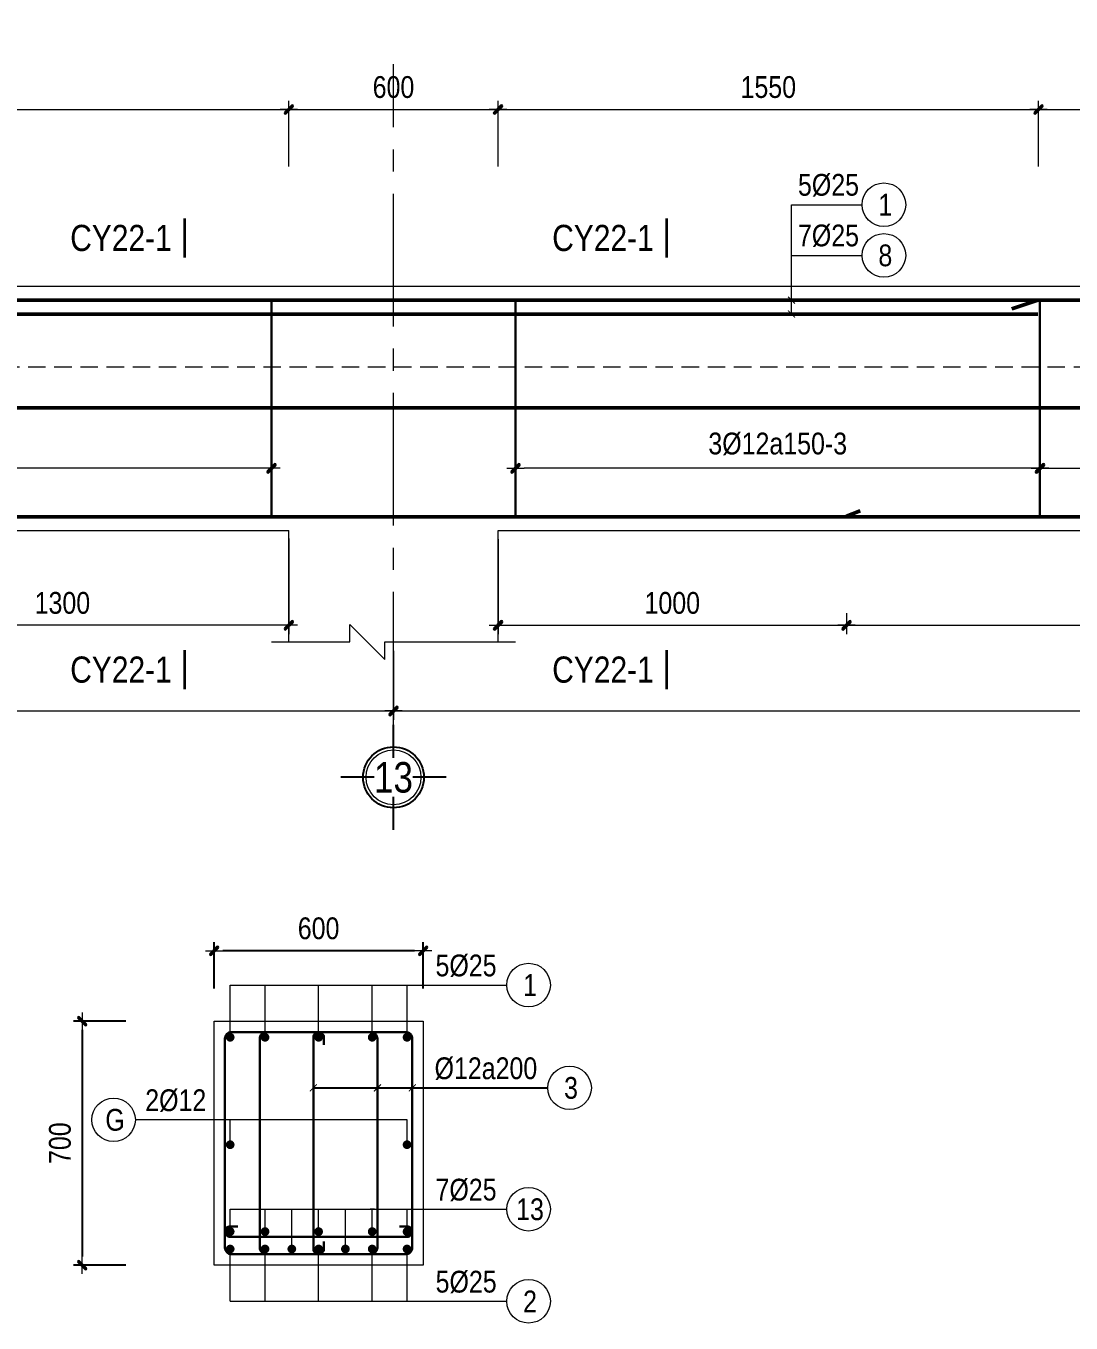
# Model space of a CAD drawing. Header units: millimetres. Extents: x 397144 to 8960116, y 345581 to 674207.
# Drawn here: x 5093341 to 5096339, y 605517 to 609239 of the extents above; entities that cross this region are included whole.
import ezdxf
from ezdxf.enums import TextEntityAlignment as Align
from ezdxf.xclip import XClip

# ---------------------------------------------------------------- set-up
doc = ezdxf.new("R2010")
doc.units = ezdxf.units.MM
doc.header["$XCLIPFRAME"] = 0
doc.header["$PDSIZE"] = -10
doc.linetypes.add('CENTER2', pattern=[28.575, 19.05, -3.175, 3.175, -3.175])
doc.linetypes.add('HIDDEN', pattern=[0.375, 0.25, -0.125])
doc.layers.get('0').update_dxf_attribs({"linetype": 'CONTINUOUS'})
doc.layers.get('Defpoints').update_dxf_attribs({"color": 12, "linetype": 'CONTINUOUS'})
for name, color, linetype, lineweight in [('2', 2, 'CONTINUOUS', 20), ('CDAI', 8, 'CONTINUOUS', 30), ('CTHEP', 2, 'CONTINUOUS', 50), ('DBAO', 3, 'CONTINUOUS', 20), ('DGIONG', 4, 'CONTINUOUS', 13), ('KTH', 150, 'CONTINUOUS', 5), ('Net khuat', 8, 'HIDDEN', 13), ('STICK', 1, 'CONTINUOUS', 9), ('TEXT', 7, 'CONTINUOUS', 15)]:
    doc.layers.add(name, color=color, linetype=linetype, lineweight=lineweight)
doc.layers.add('8', color=8, linetype='CONTINUOUS')
doc.styles.add('HELVECONDENSE', font='VHELVCN_0.TTF')
doc.styles.add('Star-HelCon', font='VHELVCN_0.TTF')
doc.styles.add('TTP-HelCon', font='VHELVCN_0.TTF')
doc.styles.add('VNI-HELVE-CONDENSE', font='VHELVCN_0.TTF')
doc.dimstyles.new('kc-25', dxfattribs={"dimtxt": 62.5, "dimasz": 20, "dimexe": 20, "dimexo": 50, "dimgap": 25, "dimtad": 3, "dimdec": 0, "dimzin": 0, "dimdsep": 46, "dimtxsty": 'VNI-HELVE-CONDENSE', "dimblk": 'DIM', "dimcen": 2.5, "dimclrd": 256, "dimclre": 154, "dimclrt": 7, "dimaunit": 1, "dimadec": 0, "dimazin": 0, "dimtfac": 1, "dimtdec": 0, "dimtix": 1, "dimtmove": 0, "dimatfit": 3, "dimldrblk": 'DOT', "dimfxl": 1, "dimtolj": 1, "dimtzin": 0, "dimarcsym": 0})
doc.dimstyles.new('TTP-25', dxfattribs={"dimscale": 25, "dimtxt": 2.5, "dimasz": 1, "dimexe": 1, "dimexo": 1, "dimgap": 0.09, "dimtad": 0, "dimdec": 4, "dimrnd": 5, "dimzin": 9, "dimdsep": 46, "dimtxsty": 'TTP-HelCon', "dimblk": 'Stick1', "dimcen": 0.09, "dimdle": 1.5, "dimclrd": 256, "dimclre": 256, "dimclrt": 7, "dimadec": 0, "dimazin": 0, "dimtfac": 1, "dimtdec": 4, "dimtmove": 0, "dimatfit": 3, "dimldrblk": '_ArchTick1', "dimfxl": 1, "dimtvp": 1, "dimtolj": 1, "dimtzin": 0, "dimarcsym": 0})

# ---------------------------------------------------------------- blocks, each defined once
blk = doc.blocks.new('Stick1')
at = {"layer": 'STICK'}
h = blk.add_hatch(color=256, dxfattribs=at)
edge = h.paths.add_edge_path()
edge.add_line((0.3, 0.5), (-0.5, -0.3))
edge.add_arc((-0.4, -0.4), 0.141, 135, 315)
edge.add_line((-0.3, -0.5), (0.5, 0.3))
edge.add_arc((0.4, 0.4), 0.141, 315, 495)
blk.add_line((1, 0), (-1, 0), dxfattribs=at)
blk.add_lwpolyline([(0.3, 0.5), (-0.5, -0.3, 1), (-0.3, -0.5), (0.5, 0.3, 1), (0.3, 0.5, 1)], format="xyb", dxfattribs=at)
blk = doc.blocks.new('*D1575')
at = {"layer": 'Defpoints', "color": 0, "ltscale": 500, "transparency": 16777216}
for p in [(5093880.4, 606585.5), (5093880.4, 606452.3), (5094480.4, 606452.3)]:
    blk.add_point(p, dxfattribs=at)
at = {"layer": 'KTH', "lineweight": -2, "ltscale": 500, "transparency": 16777216}
for p, q in [((5093880.4, 606477.3), (5093880.4, 606610.5)), ((5094480.4, 606477.3), (5094480.4, 606610.5)), ((5094455.4, 606585.5), (5093905.4, 606585.5))]:
    blk.add_line(p, q, dxfattribs=at)
at = {"layer": 'KTH', "lineweight": -2, "ltscale": 500, "transparency": 16777216, "xscale": 25, "yscale": 25, "zscale": 25, "rotation": 180}
blk.add_blockref('Stick1', (5093880.4, 606585.5), dxfattribs=at)
at = {"layer": 'KTH', "lineweight": -2, "ltscale": 500, "transparency": 16777216, "xscale": 25, "yscale": 25, "zscale": 25}
blk.add_blockref('Stick1', (5094480.4, 606585.5), dxfattribs=at)
at = {"layer": 'KTH', "color": 7, "ltscale": 500, "transparency": 16777216, "insert": (5094180.4, 606649.4), "char_height": 62.5, "attachment_point": 5, "style": 'TTP-HelCon'}
blk.add_mtext('\\A1;600', dxfattribs=at)
blk = doc.blocks.new('_ArchTick1')
at = {"color": 0, "const_width": 3.81}
blk.add_lwpolyline([(-12.7, -12.7), (12.7, 12.7)], dxfattribs=at)
blk = doc.blocks.new('*D1576')
at = {"layer": 'Defpoints', "color": 0, "ltscale": 500, "transparency": 16777216}
for p in [(5093652, 606383.3), (5093502.2, 605683.3), (5093652, 605683.3)]:
    blk.add_point(p, dxfattribs=at)
at = {"layer": 'KTH', "lineweight": -2, "ltscale": 500, "transparency": 16777216}
for p, q in [((5093627, 606383.3), (5093477.2, 606383.3)), ((5093502.2, 606358.3), (5093502.2, 605708.3)), ((5093627, 605683.3), (5093477.2, 605683.3))]:
    blk.add_line(p, q, dxfattribs=at)
at = {"layer": 'KTH', "lineweight": -2, "ltscale": 500, "transparency": 16777216, "xscale": 25, "yscale": 25, "zscale": 25}
for p, rotation in [((5093502.2, 606383.3), 90), ((5093502.2, 605683.3), 270)]:
    blk.add_blockref('Stick1', p, dxfattribs=dict(at, rotation=rotation))
at = {"layer": 'KTH', "color": 7, "ltscale": 500, "transparency": 16777216, "insert": (5093438.4, 606033.3), "char_height": 62.5, "attachment_point": 5, "rotation": 90, "style": 'TTP-HelCon'}
blk.add_mtext('\\A1;700', dxfattribs=at)
blk = doc.blocks.new('DIM')
h = blk.add_hatch(color=1)
h.paths.add_polyline_path([(0.49, 0.29, 1), (0.29, 0.49), (-0.19, 0), (0.19, 0)])
h.paths.add_polyline_path([(0.19, 0), (-0.19, 0), (-0.49, -0.29, 1), (-0.29, -0.49)])
at = {"color": 9}
for p, q in [((-0.19, 0), (-1.5, 0)), ((0.19, 0), (1.5, 0))]:
    blk.add_line(p, q, dxfattribs=at)
at = {"color": 1}
for p, q in [((-0.49, -0.29), (0.29, 0.49)), ((-0.29, -0.49), (0.49, 0.29)), ((-0.19, 0), (0.19, 0))]:
    blk.add_line(p, q, dxfattribs=at)
blk.add_arc((-0.39, -0.39), 0.138, 135, 315, dxfattribs=at)
blk = doc.blocks.new('*D1623')
at = {"layer": 'Defpoints', "color": 0, "transparency": 16777216}
for p in [(5122197.1, 510284.3), (5124152.1, 510201.8), (5122197.1, 510144.3)]:
    blk.add_point(p, dxfattribs=at)
at = {"layer": 'KTH', "lineweight": -2, "transparency": 16777216}
for p, q in [((5122197.1, 510259.3), (5122197.1, 510119.3)), ((5124152.1, 510176.8), (5124152.1, 510119.3)), ((5124127.1, 510144.3), (5122222.1, 510144.3))]:
    blk.add_line(p, q, dxfattribs=at)
at = {"layer": 'KTH', "lineweight": -2, "transparency": 16777216, "xscale": 25, "yscale": 25, "zscale": 25, "rotation": 180}
blk.add_blockref('Stick1', (5122197.1, 510144.3), dxfattribs=at)
at = {"layer": 'KTH', "lineweight": -2, "transparency": 16777216, "xscale": 25, "yscale": 25, "zscale": 25}
blk.add_blockref('Stick1', (5124152.1, 510144.3), dxfattribs=at)
at = {"layer": 'KTH', "color": 7, "transparency": 16777216, "insert": (5123174.6, 510214.3), "char_height": 62.5, "attachment_point": 5, "style": 'TTP-HelCon'}
blk.add_mtext('\\A1;3Þ12a150-3', dxfattribs=at)
blk = doc.blocks.new('*D1624')
at = {"layer": 'Defpoints', "color": 0, "transparency": 16777216}
for p in [(5124802.1, 511174.2), (5124202.1, 511021.1), (5124802.1, 511021.1)]:
    blk.add_point(p, dxfattribs=at)
at = {"layer": 'KTH', "lineweight": -2, "transparency": 16777216}
for p, q in [((5124202.1, 511046.1), (5124202.1, 511199.2)), ((5124802.1, 511046.1), (5124802.1, 511199.2)), ((5124227.1, 511174.2), (5124777.1, 511174.2))]:
    blk.add_line(p, q, dxfattribs=at)
at = {"layer": 'KTH', "lineweight": -2, "transparency": 16777216, "xscale": 25, "yscale": 25, "zscale": 25, "rotation": 180}
blk.add_blockref('Stick1', (5124202.1, 511174.2), dxfattribs=at)
at = {"layer": 'KTH', "lineweight": -2, "transparency": 16777216, "xscale": 25, "yscale": 25, "zscale": 25}
blk.add_blockref('Stick1', (5124802.1, 511174.2), dxfattribs=at)
at = {"layer": 'KTH', "color": 7, "transparency": 16777216, "insert": (5124502.1, 511238), "char_height": 62.5, "attachment_point": 5, "style": 'TTP-HelCon'}
blk.add_mtext('\\A1;600', dxfattribs=at)
blk = doc.blocks.new('dau truc')
blk.add_circle((0, 0), 180)
at = {"layer": '8'}
for p, q in [((0, 127.3), (0, 345.5)), ((-127.3, 0), (-345.5, 0)), ((345.5, 0), (127.3, 0)), ((0, -345.5), (0, -127.3))]:
    blk.add_line(p, q, dxfattribs=at)
blk.add_circle((0, 0), 200, dxfattribs=at)
at = {"layer": 'TEXT', "style": 'HELVECONDENSE'}
blk.add_attdef('A', text='', height=232.7, dxfattribs=at).set_placement((0, 0), align=Align.MIDDLE)
blk = doc.blocks.new('*D1630')
at = {"layer": 'Defpoints', "color": 0, "transparency": 16777216}
for p in [(5124202.1, 511174.1), (5122201.1, 510985.1), (5124202.1, 510985.1)]:
    blk.add_point(p, dxfattribs=at)
at = {"layer": 'KTH', "lineweight": -2, "transparency": 16777216}
for p, q in [((5122201.1, 511010.1), (5122201.1, 511199.1)), ((5124202.1, 511010.1), (5124202.1, 511199.1)), ((5122226.1, 511174.1), (5124177.1, 511174.1))]:
    blk.add_line(p, q, dxfattribs=at)
at = {"layer": 'KTH', "lineweight": -2, "transparency": 16777216, "xscale": 25, "yscale": 25, "zscale": 25, "rotation": 180}
blk.add_blockref('Stick1', (5122201.1, 511174.1), dxfattribs=at)
at = {"layer": 'KTH', "lineweight": -2, "transparency": 16777216, "xscale": 25, "yscale": 25, "zscale": 25}
blk.add_blockref('Stick1', (5124202.1, 511174.1), dxfattribs=at)
at = {"layer": 'KTH', "color": 7, "transparency": 16777216, "insert": (5123201.6, 511238), "char_height": 62.5, "attachment_point": 5, "style": 'TTP-HelCon'}
blk.add_mtext('\\A1;2000', dxfattribs=at)
blk = doc.blocks.new('*D1631')
at = {"layer": 'Defpoints', "color": 0, "transparency": 16777216}
for p in [(5126353.1, 511174.2), (5124802.1, 510985.2), (5126353.1, 510985.2)]:
    blk.add_point(p, dxfattribs=at)
at = {"layer": 'KTH', "lineweight": -2, "transparency": 16777216}
for p, q in [((5124802.1, 511010.2), (5124802.1, 511199.2)), ((5126353.1, 511010.2), (5126353.1, 511199.2)), ((5124827.1, 511174.2), (5126328.1, 511174.2))]:
    blk.add_line(p, q, dxfattribs=at)
at = {"layer": 'KTH', "lineweight": -2, "transparency": 16777216, "xscale": 25, "yscale": 25, "zscale": 25, "rotation": 180}
blk.add_blockref('Stick1', (5124802.1, 511174.2), dxfattribs=at)
at = {"layer": 'KTH', "lineweight": -2, "transparency": 16777216, "xscale": 25, "yscale": 25, "zscale": 25}
blk.add_blockref('Stick1', (5126353.1, 511174.2), dxfattribs=at)
at = {"layer": 'KTH', "color": 7, "transparency": 16777216, "insert": (5125577.6, 511238), "char_height": 62.5, "attachment_point": 5, "style": 'TTP-HelCon'}
blk.add_mtext('\\A1;1550', dxfattribs=at)
blk = doc.blocks.new('*D1637')
at = {"layer": 'Defpoints', "color": 0, "transparency": 16777216}
for p in [(5129502.1, 511174.2), (5126353.1, 510985.2), (5129502.1, 510991.8)]:
    blk.add_point(p, dxfattribs=at)
at = {"layer": 'KTH', "lineweight": -2, "transparency": 16777216}
for p, q in [((5126353.1, 511010.2), (5126353.1, 511199.2)), ((5129502.1, 511016.8), (5129502.1, 511199.2)), ((5126378.1, 511174.2), (5129477.1, 511174.2))]:
    blk.add_line(p, q, dxfattribs=at)
at = {"layer": 'KTH', "lineweight": -2, "transparency": 16777216, "xscale": 25, "yscale": 25, "zscale": 25, "rotation": 180}
blk.add_blockref('Stick1', (5126353.1, 511174.2), dxfattribs=at)
at = {"layer": 'KTH', "lineweight": -2, "transparency": 16777216, "xscale": 25, "yscale": 25, "zscale": 25}
blk.add_blockref('Stick1', (5129502.1, 511174.2), dxfattribs=at)
at = {"layer": 'KTH', "color": 7, "transparency": 16777216, "insert": (5127927.6, 511238), "char_height": 62.5, "attachment_point": 5, "style": 'TTP-HelCon'}
blk.add_mtext('\\A1;3150', dxfattribs=at)
blk = doc.blocks.new('*D1656')
at = {"layer": 'Defpoints', "color": 0, "transparency": 16777216}
for p in [(5124502.1, 509645.8), (5115302.1, 509544.7), (5124502.1, 509447.9)]:
    blk.add_point(p, dxfattribs=at)
at = {"layer": 'KTH', "lineweight": -2, "transparency": 16777216}
for p, q in [((5124502.1, 509620.8), (5124502.1, 509422.9)), ((5115302.1, 509519.7), (5115302.1, 509422.9)), ((5115327.1, 509447.9), (5124477.1, 509447.9))]:
    blk.add_line(p, q, dxfattribs=at)
at = {"layer": 'KTH', "lineweight": -2, "transparency": 16777216, "xscale": 25, "yscale": 25, "zscale": 25, "rotation": 180}
blk.add_blockref('Stick1', (5115302.1, 509447.9), dxfattribs=at)
at = {"layer": 'KTH', "lineweight": -2, "transparency": 16777216, "xscale": 25, "yscale": 25, "zscale": 25}
blk.add_blockref('Stick1', (5124502.1, 509447.9), dxfattribs=at)
at = {"layer": 'KTH', "color": 7, "transparency": 16777216, "insert": (5119902.1, 509511.7), "char_height": 62.5, "attachment_point": 5, "style": 'TTP-HelCon'}
blk.add_mtext('\\A1;9200', dxfattribs=at)
blk = doc.blocks.new('*D1657')
at = {"layer": 'Defpoints', "color": 0, "transparency": 16777216}
for p in [(5124502.1, 509645.8), (5131651.2, 509565.3), (5131651.2, 509447.9)]:
    blk.add_point(p, dxfattribs=at)
at = {"layer": 'KTH', "lineweight": -2, "transparency": 16777216}
for p, q in [((5124502.1, 509620.8), (5124502.1, 509422.9)), ((5131651.2, 509540.3), (5131651.2, 509422.9)), ((5124527.1, 509447.9), (5131626.2, 509447.9))]:
    blk.add_line(p, q, dxfattribs=at)
at = {"layer": 'KTH', "lineweight": -2, "transparency": 16777216, "xscale": 25, "yscale": 25, "zscale": 25, "rotation": 180}
blk.add_blockref('Stick1', (5124502.1, 509447.9), dxfattribs=at)
at = {"layer": 'KTH', "lineweight": -2, "transparency": 16777216, "xscale": 25, "yscale": 25, "zscale": 25}
blk.add_blockref('Stick1', (5131651.2, 509447.9), dxfattribs=at)
at = {"layer": 'KTH', "color": 7, "transparency": 16777216, "insert": (5128076.6, 509511.7), "char_height": 62.5, "attachment_point": 5, "style": 'TTP-HelCon'}
blk.add_mtext('\\A1;7150', dxfattribs=at)
blk = doc.blocks.new('*D1642')
at = {"layer": 'Defpoints', "color": 0, "transparency": 16777216}
for p in [(5124202.1, 509968), (5122902.1, 509753.8), (5122902.1, 509693.8)]:
    blk.add_point(p, dxfattribs=at)
at = {"layer": 'KTH', "lineweight": -2, "transparency": 16777216}
for p, q in [((5124202.1, 509943), (5124202.1, 509668.8)), ((5122902.1, 509728.8), (5122902.1, 509668.8)), ((5124177.1, 509693.8), (5122927.1, 509693.8))]:
    blk.add_line(p, q, dxfattribs=at)
at = {"layer": 'KTH', "lineweight": -2, "transparency": 16777216, "xscale": 25, "yscale": 25, "zscale": 25, "rotation": 180}
blk.add_blockref('Stick1', (5122902.1, 509693.8), dxfattribs=at)
at = {"layer": 'KTH', "lineweight": -2, "transparency": 16777216, "xscale": 25, "yscale": 25, "zscale": 25}
blk.add_blockref('Stick1', (5124202.1, 509693.8), dxfattribs=at)
at = {"layer": 'KTH', "color": 7, "transparency": 16777216, "insert": (5123552.1, 509757.7), "char_height": 62.5, "attachment_point": 5, "style": 'TTP-HelCon'}
blk.add_mtext('\\A1;1300', dxfattribs=at)
blk = doc.blocks.new('*D1644')
at = {"layer": 'Defpoints', "color": 0, "transparency": 16777216}
for p in [(5124802.1, 509965.8), (5125802.1, 509753.7), (5125802.1, 509693.7)]:
    blk.add_point(p, dxfattribs=at)
at = {"layer": 'KTH', "lineweight": -2, "transparency": 16777216}
for p, q in [((5124802.1, 509940.8), (5124802.1, 509668.7)), ((5125802.1, 509728.7), (5125802.1, 509668.7)), ((5124827.1, 509693.7), (5125777.1, 509693.7))]:
    blk.add_line(p, q, dxfattribs=at)
at = {"layer": 'KTH', "lineweight": -2, "transparency": 16777216, "xscale": 25, "yscale": 25, "zscale": 25, "rotation": 180}
blk.add_blockref('Stick1', (5124802.1, 509693.7), dxfattribs=at)
at = {"layer": 'KTH', "lineweight": -2, "transparency": 16777216, "xscale": 25, "yscale": 25, "zscale": 25}
blk.add_blockref('Stick1', (5125802.1, 509693.7), dxfattribs=at)
at = {"layer": 'KTH', "color": 7, "transparency": 16777216, "insert": (5125302.1, 509757.6), "char_height": 62.5, "attachment_point": 5, "style": 'TTP-HelCon'}
blk.add_mtext('\\A1;1000', dxfattribs=at)
blk = doc.blocks.new('*D1645')
at = {"layer": 'Defpoints', "color": 0, "transparency": 16777216}
for p in [(5125802.1, 509753.7), (5130052.1, 509728.7), (5130052.1, 509693.7)]:
    blk.add_point(p, dxfattribs=at)
at = {"layer": 'KTH', "lineweight": -2, "transparency": 16777216}
for p, q in [((5125802.1, 509728.7), (5125802.1, 509668.7)), ((5130052.1, 509703.7), (5130052.1, 509668.7)), ((5125827.1, 509693.7), (5130027.1, 509693.7))]:
    blk.add_line(p, q, dxfattribs=at)
at = {"layer": 'KTH', "lineweight": -2, "transparency": 16777216, "xscale": 25, "yscale": 25, "zscale": 25, "rotation": 180}
blk.add_blockref('Stick1', (5125802.1, 509693.7), dxfattribs=at)
at = {"layer": 'KTH', "lineweight": -2, "transparency": 16777216, "xscale": 25, "yscale": 25, "zscale": 25}
blk.add_blockref('Stick1', (5130052.1, 509693.7), dxfattribs=at)
at = {"layer": 'KTH', "color": 7, "transparency": 16777216, "insert": (5127927.1, 509757.6), "char_height": 62.5, "attachment_point": 5, "style": 'TTP-HelCon'}
blk.add_mtext('\\A1;4250', dxfattribs=at)
blk = doc.blocks.new('*D1646')
at = {"layer": 'Defpoints', "color": 0, "transparency": 16777216}
for p in [(5124852.1, 510284.3), (5126357.1, 510201.8), (5124852.1, 510144.3)]:
    blk.add_point(p, dxfattribs=at)
at = {"layer": 'KTH', "lineweight": -2, "transparency": 16777216}
for p, q in [((5124852.1, 510259.3), (5124852.1, 510119.3)), ((5126357.1, 510176.8), (5126357.1, 510119.3)), ((5126332.1, 510144.3), (5124877.1, 510144.3))]:
    blk.add_line(p, q, dxfattribs=at)
at = {"layer": 'KTH', "lineweight": -2, "transparency": 16777216, "xscale": 25, "yscale": 25, "zscale": 25, "rotation": 180}
blk.add_blockref('Stick1', (5124852.1, 510144.3), dxfattribs=at)
at = {"layer": 'KTH', "lineweight": -2, "transparency": 16777216, "xscale": 25, "yscale": 25, "zscale": 25}
blk.add_blockref('Stick1', (5126357.1, 510144.3), dxfattribs=at)
at = {"layer": 'KTH', "color": 7, "transparency": 16777216, "insert": (5125604.6, 510214.3), "char_height": 62.5, "attachment_point": 5, "style": 'TTP-HelCon'}
blk.add_mtext('\\A1;3Þ12a150-3', dxfattribs=at)
blk = doc.blocks.new('*D1648')
at = {"layer": 'Defpoints', "color": 0, "transparency": 16777216}
for p in [(5126357.1, 510284.4), (5129502.1, 510259.3), (5129502.1, 510144.3)]:
    blk.add_point(p, dxfattribs=at)
at = {"layer": 'KTH', "lineweight": -2, "transparency": 16777216}
for p, q in [((5126357.1, 510259.4), (5126357.1, 510119.3)), ((5129502.1, 510234.3), (5129502.1, 510119.3)), ((5126382.1, 510144.3), (5129477.1, 510144.3))]:
    blk.add_line(p, q, dxfattribs=at)
at = {"layer": 'KTH', "lineweight": -2, "transparency": 16777216, "xscale": 25, "yscale": 25, "zscale": 25, "rotation": 180}
blk.add_blockref('Stick1', (5126357.1, 510144.3), dxfattribs=at)
at = {"layer": 'KTH', "lineweight": -2, "transparency": 16777216, "xscale": 25, "yscale": 25, "zscale": 25}
blk.add_blockref('Stick1', (5129502.1, 510144.3), dxfattribs=at)
at = {"layer": 'KTH', "color": 7, "transparency": 16777216, "insert": (5127929.6, 510214.2), "char_height": 62.5, "attachment_point": 5, "style": 'TTP-HelCon'}
blk.add_mtext('\\A1;3Þ12a200-3', dxfattribs=at)
blk = doc.blocks.new('MC')
at = {"layer": 'CTHEP', "const_width": 10}
blk.add_lwpolyline([(0, 150), (0, 0)], dxfattribs=at)
at = {"layer": 'TEXT', "style": 'TTP-HelCon'}
blk.add_attdef('A', text='', height=100, dxfattribs=at).set_placement((-50, 25.5), align=Align.RIGHT)
blk = doc.blocks.new('CY22')
at = {"layer": 'CDAI', "ltscale": 52.5}
for p, q in [((5124152.11531, 510630.91499), (5124152.11531, 510000.91499)), ((5124852.11271, 510630.91116), (5124852.11271, 510004.89503)), ((5126357.11271, 510630.84286), (5126357.11271, 510004.87186))]:
    blk.add_line(p, q, dxfattribs=at)
at = {"layer": 'CTHEP'}
for p, q in [((5126276.11671, 510601.83903), (5126351.11671, 510626.83903)), ((5122201.15479, 510586.90183), (5126351.11671, 510586.90183)), ((5089735.84052, 510317.9031), (5131437.8195, 510317.85497)), ((5125802.11671, 510006.95458), (5125841.6157, 510022.64646))]:
    blk.add_line(p, q, dxfattribs=at)
for points in [[(5131621.18429, 509998.65546), (5131621.18429, 510626.84267), (5089582.11547, 510626.90741), (5089582.11547, 510000.64492)], [(5089655.37267, 510381.30833), (5089655.37267, 510004.91825), (5089655.37267, 510004.91825), (5089950.98574, 510004.8952), (5099502.10655, 510004.86691), (5100076.15206, 510004.86502), (5131549.85415, 510004.84288), (5131549.85415, 510527.71839)]]:
    blk.add_lwpolyline(points, dxfattribs=at)
at = {"layer": 'DBAO'}
for points in [[(5124802.11671, 509965.80766), (5131651.18429, 509965.80027), (5131651.18429, 510665.79698), (5099650.0128, 510665.84182)], [(5116302.11931, 509965.81799), (5124202.11531, 509965.80842)], [(5124202.11531, 509645.91499), (5124202.11531, 509965.91499)], [(5124802.11671, 509645.83903), (5124802.11671, 509965.83903)]]:
    blk.add_lwpolyline(points, dxfattribs=at)
at = {"layer": 'DGIONG'}
blk.add_lwpolyline([(5124152.11531, 509645.91499), (5124377.11531, 509645.91499), (5124377.11531, 509695.91499), (5124477.11531, 509595.91499), (5124477.11531, 509645.91499), (5124852.11271, 509645.91116)], dxfattribs=at)
for centre in [(5125909.21297, 510900.71938), (5125909.21297, 510755.42038)]:
    blk.add_circle(centre, 62.5, dxfattribs=at)
at = {"layer": 'Net khuat', "linetype": 'CENTER2', "ltscale": 20}
blk.add_line((5124502.11531, 509408.42121), (5124502.11531, 511413.76386), dxfattribs=at)
at = {"layer": 'Net khuat', "ltscale": 200}
blk.add_lwpolyline([(5089552.11547, 510435.91822), (5131651.18429, 510435.91822)], dxfattribs=at)
at = {"xscale": 0.75, "yscale": 0.75, "zscale": 0.75}
for p in [(5123903.21955, 510748.79485), (5125286.24287, 510748.79485), (5123903.21955, 509510.0537), (5125286.24287, 509510.0537)]:
    blk.add_blockref('MC', p, dxfattribs=at).add_auto_attribs({'A': 'CY22-1'})
at = {"layer": '2', "ltscale": 300}
ref = blk.add_blockref('dau truc', (5124502.11531, 509257.55668), dxfattribs=dict(at, xscale=0.4367131292819977, yscale=0.4367131292819977, zscale=0.4367131292819977))
ref.add_attrib('A', '13', dxfattribs={"layer": 'TEXT', "height": 87.5, "style": 'HELVECONDENSE'}).set_placement((5124502.11531, 509257.55668), align=Align.MIDDLE)
at = {"layer": 'TEXT', "style": 'TTP-HelCon'}
for s, p in [('5Þ25', (5125662.70292, 510926.57233)), ('7Þ25', (5125662.70292, 510781.27333))]:
    blk.add_text(s, height=62.5, dxfattribs=at).set_placement(p)
at = {"layer": 'TEXT', "style": 'Star-HelCon'}
for s, p in [('1', (5125913.37964, 510900.71938)), ('8', (5125913.37964, 510755.42038))]:
    blk.add_text(s, height=62.5, dxfattribs=at).set_placement(p, align=Align.MIDDLE)
at = {"layer": 'KTH'}
for base, p1, p2, picture, middle in [((5124202.11531, 511174.14431), (5122201.11531, 510985.14048), (5124202.11531, 510985.14048), '*D1630', (5123201.61531, 511237.97764)), ((5124802.11271, 511174.21644), (5124202.11531, 511021.11972), (5124802.11271, 511021.11972), '*D1624', (5124502.11401, 511238.04978)), ((5126353.11271, 511174.21644), (5124802.11271, 510985.21261), (5126353.11271, 510985.21261), '*D1631', (5125577.61271, 511238.04978)), ((5129502.11531, 511174.21644), (5126353.11271, 510985.21261), (5129502.11531, 510991.80186), '*D1637', (5127927.61401, 511238.04978)), ((5122902.11531, 509693.82206), (5124202.11531, 509968.00793), (5122902.11531, 509753.77324), '*D1642', (5123552.11531, 509757.65539)), ((5124502.11531, 509447.85794), (5115302.11531, 509544.70912), (5124502.11531, 509645.84094), '*D1656', (5119902.11531, 509511.69127)), ((5131651.18429, 509447.85794), (5124502.11531, 509645.84094), (5131651.18429, 509565.26996), '*D1657', (5128076.6498, 509511.69127))]:
    dim = blk.add_linear_dim(base=base, p1=p1, p2=p2, angle=180, dimstyle='TTP-25', override={"dimtmove": 1}, dxfattribs=at)
    dim.commit()
    dim.dimension.update_dxf_attribs({"geometry": picture, "text_midpoint": middle})
for base, p1, p2, picture, middle in [((5122197.11531, 510144.3388), (5124152.11531, 510201.81216), (5122197.11531, 510284.28368), '*D1623', (5123174.61531, 510214.25547)), ((5124852.10586, 510144.3388), (5126357.10586, 510201.81216), (5124852.10586, 510284.28368), '*D1646', (5125604.60586, 510214.25547))]:
    dim = blk.add_linear_dim(base=base, p1=p1, p2=p2, angle=180, text='3Þ12a150-3', dimstyle='TTP-25', override={"dimtmove": 1}, dxfattribs=at)
    dim.commit()
    dim.dimension.update_dxf_attribs({"geometry": picture, "text_midpoint": middle})
dim = blk.add_linear_dim(base=(5129502.10846, 510144.26345), p1=(5126357.10586, 510284.35199), p2=(5129502.10846, 510259.28368), text='3Þ12a200-3', dimstyle='TTP-25', override={"dimtmove": 1}, dxfattribs=at)
dim.commit()
dim.dimension.update_dxf_attribs({"geometry": '*D1648', "text_midpoint": (5127929.60716, 510214.18012)})
for base, p1, p2, picture, middle in [((5125802.11671, 509693.74609), (5124802.11531, 509965.80766), (5125802.11671, 509753.69727), '*D1644', (5125302.11601, 509757.57943)), ((5130052.11531, 509693.74609), (5125802.11671, 509753.69727), (5130052.11531, 509728.69727), '*D1645', (5127927.11601, 509757.57943))]:
    dim = blk.add_linear_dim(base=base, p1=p1, p2=p2, dimstyle='TTP-25', override={"dimtmove": 1}, dxfattribs=at)
    dim.commit()
    dim.dimension.update_dxf_attribs({"geometry": picture, "text_midpoint": middle})
at = {"layer": 'DGIONG'}
for points in [[(5125644.19115, 510626.91127), (5125644.19089, 510900.71938), (5125846.71297, 510900.71938)], [(5125644.1908, 510586.91127), (5125644.19053, 510755.42038), (5125846.71262, 510755.42038)]]:
    blk.add_leader(points, dimstyle='kc-25', override={"dimtad": 0, "dimldrblk": 'ArchTick', "dimfxl": 100, "dimarcsym": 1}, dxfattribs=at)

msp = doc.modelspace()

# ---------------------------------------------------------------- linework, layer by layer
at = {"layer": 'CDAI'}
for points in [[(5093930.42147, 606352.02197), (5094430.42147, 606352.02197, -0.4142135624), (5094449.17147, 606333.27197), (5094449.17147, 605733.27197, -0.4142135624), (5094430.42147, 605714.52197), (5093930.42147, 605714.52197, -0.4142135624), (5093911.67147, 605733.27197), (5093911.67147, 606333.27197, -0.4142135624)], [(5094030.42147, 606352.02197), (5094330.42147, 606352.02197, -0.4142135624), (5094349.17147, 606333.27197), (5094349.17147, 605733.27197, -0.4142135624), (5094330.42147, 605714.52197), (5094030.42147, 605714.52197, -0.4142135624), (5094011.67147, 605733.27197), (5094011.67147, 606333.27197, -0.4142135624)]]:
    msp.add_lwpolyline(points, format="xyb", close=True, dxfattribs=at)
for points in [[(5094195.42147, 606315.10198), (5094195.42147, 606337.02197, 0.4142135624), (5094180.42147, 606352.02197), (5094180.42147, 606352.02197, 0.4142135624), (5094165.42147, 606337.02197), (5094165.42147, 605729.52197, 0.4142135624), (5094180.42147, 605714.52197), (5094180.42147, 605714.52197, 0.4142135624), (5094195.42147, 605729.52197), (5094195.42147, 605751.44196)], [(5093948.59146, 605794.52197), (5093926.67147, 605794.52197, 0.4142135624), (5093911.67147, 605779.52197), (5093911.67147, 605779.52197, 0.4142135624), (5093926.67147, 605764.52197), (5094434.17147, 605764.52197, 0.4142135624), (5094449.17147, 605779.52197), (5094449.17147, 605779.52197, 0.4142135624), (5094434.17147, 605794.52197), (5094412.25148, 605794.52197)]]:
    msp.add_lwpolyline(points, format="xyb", dxfattribs=at)
at = {"layer": 'CTHEP', "const_width": 12.5}
for points in [[(5093920.42147, 606337.02197, 1), (5093932.92147, 606337.02197, 1)], [(5094020.42147, 606337.02197, 1), (5094032.92147, 606337.02197, 1)], [(5094174.17147, 606337.02197, 1), (5094186.67147, 606337.02197, 1)], [(5094327.92147, 606337.02197, 1), (5094340.42147, 606337.02197, 1)], [(5094427.92147, 606337.02197, 1), (5094440.42147, 606337.02197, 1)], [(5093932.92147, 606028.86503, -1), (5093920.42147, 606028.86503, -1)], [(5094440.42147, 606028.86503, -1), (5094427.92147, 606028.86503, -1)], [(5093920.42147, 605779.52197, 1), (5093932.92147, 605779.52197, 1)], [(5094020.42147, 605779.52197, 1), (5094032.92147, 605779.52197, 1)], [(5094174.17147, 605779.52197, 1), (5094186.67147, 605779.52197, 1)], [(5094327.92147, 605779.52197, 1), (5094340.42147, 605779.52197, 1)], [(5094427.92147, 605779.52197, 1), (5094440.42147, 605779.52197, 1)], [(5093920.42147, 605729.52197, 1), (5093932.92147, 605729.52197, 1)], [(5094020.42147, 605729.52197, 1), (5094032.92147, 605729.52197, 1)], [(5094097.29647, 605729.52197, 1), (5094109.79647, 605729.52197, 1)], [(5094174.17147, 605729.52197, 1), (5094186.67147, 605729.52197, 1)], [(5094263.54647, 605729.52197, -1), (5094251.04647, 605729.52197, -1)], [(5094327.92147, 605729.52197, 1), (5094340.42147, 605729.52197, 1)], [(5094427.92147, 605729.52197, 1), (5094440.42147, 605729.52197, 1)]]:
    msp.add_lwpolyline(points, format="xyb", close=True, dxfattribs=at)
at = {"layer": 'DBAO', "ltscale": 0.8}
for p, q in [((5094340.69481, 605843.6115), (5094327.88716, 605843.6115)), ((5094336.4782, 605843.6115), (5094340.69481, 605843.6115))]:
    msp.add_line(p, q, dxfattribs=at)
at = {"layer": 'DBAO', "flags": 128}
for points in [[(5093880.42147, 606383.27197), (5094480.42147, 606383.27197)], [(5094480.42147, 606383.27197), (5094480.42147, 605683.27197), (5093880.42147, 605683.27197), (5093880.42147, 606383.27197)]]:
    msp.add_lwpolyline(points, dxfattribs=at)
at = {"layer": 'DGIONG'}
for p, q in [((5093926.67147, 606487.02197), (5094720.42147, 606487.02197)), ((5093926.67147, 606337.02197), (5093926.67147, 606487.02197)), ((5094026.67147, 606337.02197), (5094026.67147, 606487.02197)), ((5094180.42147, 606337.02197), (5094180.42147, 606487.02197)), ((5094334.17147, 606337.02197), (5094334.17147, 606487.02197)), ((5094434.17147, 606337.02197), (5094434.17147, 606487.02197)), ((5094434.17147, 606100.24682), (5093654.62396, 606100.24682)), ((5093926.67147, 606028.86503), (5093926.67147, 606100.24682)), ((5094434.17147, 606028.86503), (5094434.17147, 606100.24682)), ((5093926.67147, 605843.6115), (5094720.42147, 605843.6115)), ((5093926.67147, 605779.52197), (5093926.67147, 605843.6115)), ((5094026.67147, 605779.52197), (5094026.67147, 605843.6115)), ((5094103.54647, 605729.52197), (5094103.54647, 605843.6115)), ((5094180.42147, 605779.52197), (5094180.42147, 605843.6115)), ((5094257.29647, 605729.52197), (5094257.29647, 605843.6115)), ((5094334.17147, 605779.52197), (5094334.17147, 605843.6115)), ((5094434.17147, 605779.52197), (5094434.17147, 605843.6115)), ((5093926.67147, 605579.52197), (5093926.67147, 605729.52197)), ((5094026.67147, 605579.52197), (5094026.67147, 605729.52197)), ((5094180.42147, 605579.52197), (5094180.42147, 605729.52197)), ((5094334.17147, 605579.52197), (5094334.17147, 605729.52197)), ((5094434.17147, 605579.52197), (5094434.17147, 605729.52197)), ((5093926.67147, 605579.52197), (5094720.42147, 605579.52197))]:
    msp.add_line(p, q, dxfattribs=at)
for centre in [(5094782.92147, 606487.02197), (5094900.50938, 606191.93965), (5093592.12396, 606100.24682), (5094782.92147, 605843.6115), (5094782.92147, 605579.52197)]:
    msp.add_circle(centre, 62.5, dxfattribs=at)

# ---------------------------------------------------------------- block references
at = {"layer": 'DBAO'}
ref = msp.add_blockref('CY22', (-30106.83514, 97825.58534), dxfattribs=at)
XClip(ref).set_block_clipping_path([(5115128.8875318384, 509046.8178281924), (5131721.3127251593, 511304.5412524017)])

# ---------------------------------------------------------------- texts
at = {"layer": 'TEXT', "style": 'TTP-HelCon'}
for s, p in [('5Þ25', (5094515.87981, 606512.02197)), ('Þ12a200', (5094513.10568, 606216.93965)), ('2Þ12', (5093682.91562, 606125.24682)), ('7Þ25', (5094515.87981, 605868.6115)), ('5Þ25', (5094516.14515, 605604.52197))]:
    msp.add_text(s, height=62.5, dxfattribs=at).set_placement(p)
at = {"layer": 'TEXT', "style": 'Star-HelCon'}
for s, p in [('1', (5094787.08814, 606487.02197)), ('3', (5094904.67605, 606191.93965)), ('G', (5093596.29062, 606100.24682)), ('13', (5094787.08814, 605843.6115)), ('2', (5094787.08814, 605579.52197))]:
    msp.add_text(s, height=62.5, dxfattribs=at).set_placement(p, align=Align.MIDDLE)

# ---------------------------------------------------------------- dimensions: what is measured, and where the dimension line sits
at = {"layer": 'KTH', "ltscale": 500}
dim = msp.add_linear_dim(base=(5093880.42147, 606585.52197), p1=(5094480.42147, 606452.28392), p2=(5093880.42147, 606452.28392), dimstyle='TTP-25', override={"dimtxsty": 'TTP-HelCon'}, dxfattribs=at)
dim.commit()
dim.dimension.update_dxf_attribs({"geometry": '*D1575', "text_midpoint": (5094180.42147, 606649.3553)})
dim = msp.add_linear_dim(base=(5093502.21446, 605683.27197), p1=(5093652.04727, 606383.27197), p2=(5093652.04727, 605683.27197), angle=90, dimstyle='TTP-25', override={"dimtxsty": 'TTP-HelCon'}, dxfattribs=at)
dim.commit()
dim.dimension.update_dxf_attribs({"geometry": '*D1576', "text_midpoint": (5093438.38113, 606033.27197)})

# ---------------------------------------------------------------- leaders
at = {"layer": 'DGIONG'}
for points in [[(5094165.42147, 606191.93965), (5094667.38349, 606191.93965)], [(5094349.17147, 606191.93965), (5094838.00938, 606191.93965)], [(5094449.17147, 606191.93965), (5094838.00938, 606191.93965)]]:
    msp.add_leader(points, dimstyle='kc-25', override={"dimtad": 0, "dimldrblk": 'ArchTick', "dimfxl": 100, "dimarcsym": 1}, dxfattribs=at)

doc.saveas('drawing.dxf')
